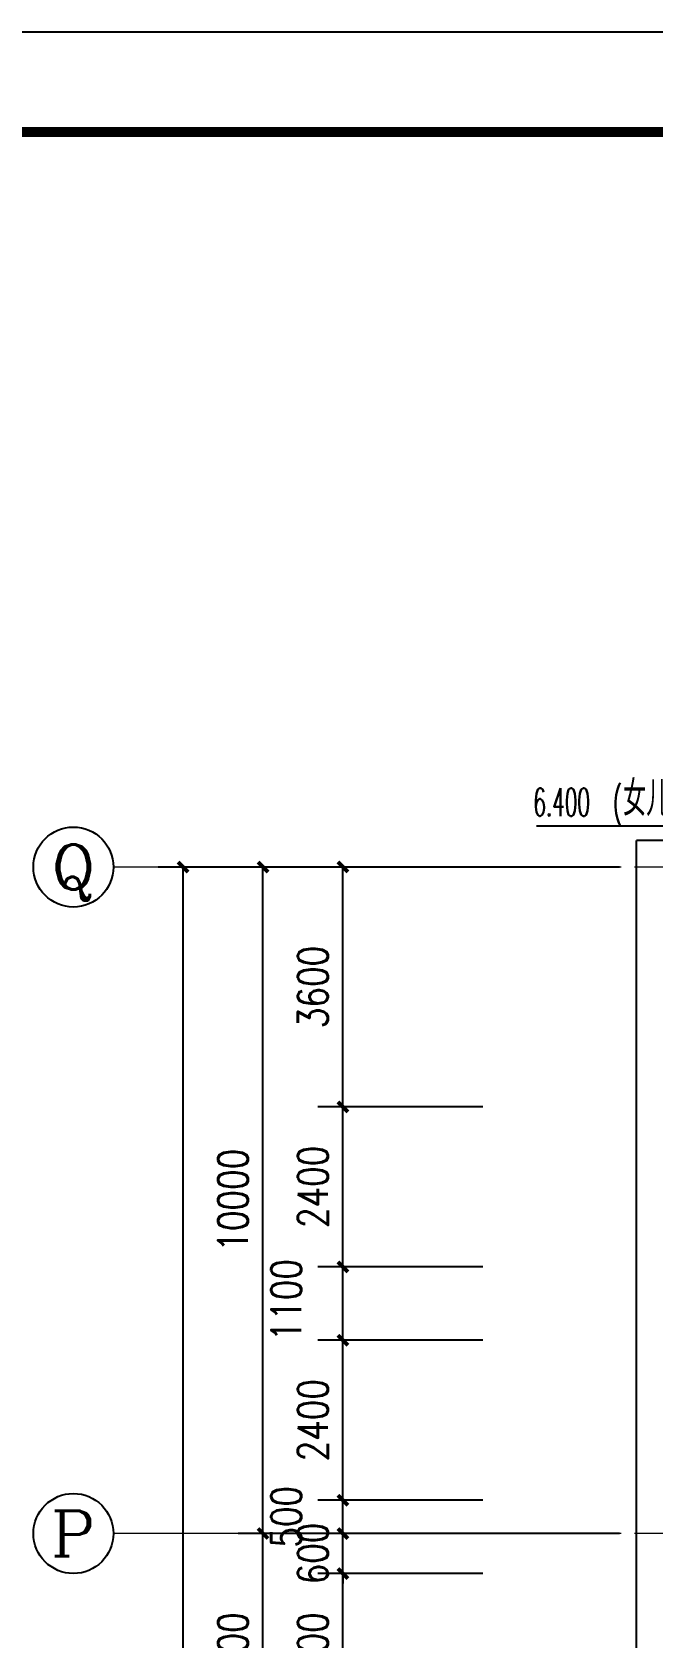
# Model space of a CAD drawing. Extents: x 1417642 to 3570900, y 124798 to 1191112.
# Drawn here: x 1430308 to 1439623, y 609805 to 633898 of the extents above; entities that cross this region are included whole.
import ezdxf
from ezdxf.enums import TextEntityAlignment as Align

# ---------------------------------------------------------------- set-up
doc = ezdxf.new("R2010")
doc.units = 0
doc.header["$LTSCALE"] = 1000
doc.header["$MEASUREMENT"] = 0
doc.linetypes.add('DOTE', pattern=[2.42, 2, -0.2, 0.02, -0.2])
doc.layers.get('0').update_dxf_attribs({"linetype": 'CONTINUOUS'})
doc.layers.get('Defpoints').update_dxf_attribs({"linetype": 'CONTINUOUS'})
for name, color, linetype in [('AXIS', 3, 'CONTINUOUS'), ('AXIS_TEXT', 7, 'CONTINUOUS'), ('DIM_ELEV', 3, 'CONTINUOUS'), ('DOTE', 1, 'DOTE'), ('PUB_DIM', 3, 'CONTINUOUS'), ('PUB_TEXT', 40, 'CONTINUOUS'), ('PUB_TITLE', 4, 'CONTINUOUS'), ('立面造型', 40, 'CONTINUOUS')]:
    doc.layers.add(name, color=color, linetype=linetype)
doc.styles.add('_TCH_AXIS', font='COMPLEX', dxfattribs={"bigfont": 'GBCBIG'})
doc.styles.add('_TCH_DIM', font='ROMANS', dxfattribs={"width": 0.7, "bigfont": 'Z'})
doc.styles.add('DIM_FONT', font='SIMPLEX.shx', dxfattribs={"width": 0.8})
doc.dimstyles.new('DIMN150', dxfattribs={"dimscale": 1.5, "dimtxt": 300, "dimasz": 100, "dimexe": 250, "dimexo": 300, "dimgap": 150, "dimtad": 1, "dimdec": 0, "dimzin": 0, "dimdsep": 46, "dimtxsty": 'DIM_FONT', "dimblk": 'ARCHTICK', "dimcen": 0.09, "dimdle": 1.5, "dimclrt": 7, "dimazin": 2, "dimtfac": 1, "dimtdec": 0, "dimtix": 1, "dimtmove": 2, "dimatfit": 3, "dimldrblk": 'ARCHTICK', "dimfxl": 1, "dimtolj": 1, "dimtzin": 0, "dimarcsym": 0})

# ---------------------------------------------------------------- blocks, each defined once
blk = doc.blocks.new('_ArchTick')
at = {"color": 0, "linetype": 'ByBlock', "const_width": 0.4}
blk.add_lwpolyline([(-0.5, -0.5), (0.5, 0.5)], dxfattribs=at)
blk = doc.blocks.new('*D2823')
at = {"layer": 'Defpoints', "color": 0}
for p in [(1432572, 621371), (1436080, 621371), (1436080, 522771)]:
    blk.add_point(p, dxfattribs=at)
at = {"layer": 'PUB_DIM', "color": 0, "lineweight": -2}
for p, q in [((1435630, 621371), (1432197, 621371)), ((1432572, 522769), (1432572, 621373)), ((1435630, 522771), (1432197, 522771))]:
    blk.add_line(p, q, dxfattribs=at)
at = {"layer": 'PUB_DIM', "color": 0, "lineweight": -2, "xscale": 150, "yscale": 150, "zscale": 150}
for p, rotation in [((1432572, 621371), 90), ((1432572, 522771), 270)]:
    blk.add_blockref('_ArchTick', p, dxfattribs=dict(at, rotation=rotation))
at = {"layer": 'PUB_DIM', "color": 7, "insert": (1432122, 572071), "char_height": 450, "attachment_point": 5, "rotation": 90, "style": 'DIM_FONT'}
blk.add_mtext('\\A1;98600', dxfattribs=at)
blk = doc.blocks.new('*D2824')
at = {"layer": 'AXIS', "color": 0, "lineweight": -2}
for p, q in [((1439121, 621371), (1433397, 621371)), ((1433772, 611369), (1433772, 621373)), ((1439121, 611371), (1433397, 611371))]:
    blk.add_line(p, q, dxfattribs=at)
at = {"layer": 'Defpoints', "color": 0}
for p in [(1433772, 621371), (1439571, 621371), (1439571, 611371)]:
    blk.add_point(p, dxfattribs=at)
at = {"layer": 'AXIS', "color": 0, "lineweight": -2, "xscale": 150, "yscale": 150, "zscale": 150}
for p, rotation in [((1433772, 621371), 90), ((1433772, 611371), 270)]:
    blk.add_blockref('_ArchTick', p, dxfattribs=dict(at, rotation=rotation))
at = {"layer": 'AXIS', "color": 7, "insert": (1433322, 616371), "char_height": 450, "attachment_point": 5, "rotation": 90, "style": 'DIM_FONT'}
blk.add_mtext('\\A1;10000', dxfattribs=at)
blk = doc.blocks.new('*D2825')
at = {"layer": 'AXIS', "color": 0, "lineweight": -2}
for p, q in [((1439121, 611371), (1433397, 611371)), ((1433772, 607769), (1433772, 611373)), ((1439121, 607771), (1433397, 607771))]:
    blk.add_line(p, q, dxfattribs=at)
at = {"layer": 'Defpoints', "color": 0}
for p in [(1433772, 611371), (1439571, 611371), (1439571, 607771)]:
    blk.add_point(p, dxfattribs=at)
at = {"layer": 'AXIS', "color": 0, "lineweight": -2, "xscale": 150, "yscale": 150, "zscale": 150}
for p, rotation in [((1433772, 611371), 90), ((1433772, 607771), 270)]:
    blk.add_blockref('_ArchTick', p, dxfattribs=dict(at, rotation=rotation))
at = {"layer": 'AXIS', "color": 7, "insert": (1433322, 609571), "char_height": 450, "attachment_point": 5, "rotation": 90, "style": 'DIM_FONT'}
blk.add_mtext('\\A1;3600', dxfattribs=at)
blk = doc.blocks.new('*D3001')
at = {"layer": 'Defpoints', "color": 0}
for p in [(1434972, 621371), (1437521, 621371), (1437521, 617771)]:
    blk.add_point(p, dxfattribs=at)
at = {"layer": 'PUB_DIM', "color": 0, "lineweight": -2}
for p, q in [((1437071, 621371), (1434597, 621371)), ((1434972, 617769), (1434972, 621373)), ((1437071, 617771), (1434597, 617771))]:
    blk.add_line(p, q, dxfattribs=at)
at = {"layer": 'PUB_DIM', "color": 0, "lineweight": -2, "xscale": 150, "yscale": 150, "zscale": 150}
for p, rotation in [((1434972, 621371), 90), ((1434972, 617771), 270)]:
    blk.add_blockref('_ArchTick', p, dxfattribs=dict(at, rotation=rotation))
at = {"layer": 'PUB_DIM', "color": 7, "insert": (1434522, 619571), "char_height": 450, "attachment_point": 5, "rotation": 90, "style": 'DIM_FONT'}
blk.add_mtext('\\A1;3600', dxfattribs=at)
blk = doc.blocks.new('*D3002')
at = {"layer": 'Defpoints', "color": 0}
for p in [(1434972, 617771), (1437521, 617771), (1437521, 615371)]:
    blk.add_point(p, dxfattribs=at)
at = {"layer": 'PUB_DIM', "color": 0, "lineweight": -2}
for p, q in [((1437071, 617771), (1434597, 617771)), ((1434972, 615369), (1434972, 617773)), ((1437071, 615371), (1434597, 615371))]:
    blk.add_line(p, q, dxfattribs=at)
at = {"layer": 'PUB_DIM', "color": 0, "lineweight": -2, "xscale": 150, "yscale": 150, "zscale": 150}
for p, rotation in [((1434972, 617771), 90), ((1434972, 615371), 270)]:
    blk.add_blockref('_ArchTick', p, dxfattribs=dict(at, rotation=rotation))
at = {"layer": 'PUB_DIM', "color": 7, "insert": (1434522, 616571), "char_height": 450, "attachment_point": 5, "rotation": 90, "style": 'DIM_FONT'}
blk.add_mtext('\\A1;2400', dxfattribs=at)
blk = doc.blocks.new('*D3003')
at = {"layer": 'Defpoints', "color": 0}
for p in [(1434972, 615371), (1437521, 615371), (1437521, 614271)]:
    blk.add_point(p, dxfattribs=at)
at = {"layer": 'PUB_DIM', "color": 0, "lineweight": -2}
for p, q in [((1437071, 615371), (1434597, 615371)), ((1434972, 614269), (1434972, 615373)), ((1437071, 614271), (1434597, 614271))]:
    blk.add_line(p, q, dxfattribs=at)
at = {"layer": 'PUB_DIM', "color": 0, "lineweight": -2, "xscale": 150, "yscale": 150, "zscale": 150}
for p, rotation in [((1434972, 615371), 90), ((1434972, 614271), 270)]:
    blk.add_blockref('_ArchTick', p, dxfattribs=dict(at, rotation=rotation))
at = {"layer": 'PUB_DIM', "color": 7, "insert": (1434121, 614871), "char_height": 450, "attachment_point": 5, "rotation": 90, "style": 'DIM_FONT'}
blk.add_mtext('\\A1;1100', dxfattribs=at)
blk = doc.blocks.new('*D3004')
at = {"layer": 'Defpoints', "color": 0}
for p in [(1434972, 614271), (1437521, 614271), (1437521, 611871)]:
    blk.add_point(p, dxfattribs=at)
at = {"layer": 'PUB_DIM', "color": 0, "lineweight": -2}
for p, q in [((1437071, 614271), (1434597, 614271)), ((1434972, 611869), (1434972, 614273)), ((1437071, 611871), (1434597, 611871))]:
    blk.add_line(p, q, dxfattribs=at)
at = {"layer": 'PUB_DIM', "color": 0, "lineweight": -2, "xscale": 150, "yscale": 150, "zscale": 150}
for p, rotation in [((1434972, 614271), 90), ((1434972, 611871), 270)]:
    blk.add_blockref('_ArchTick', p, dxfattribs=dict(at, rotation=rotation))
at = {"layer": 'PUB_DIM', "color": 7, "insert": (1434522, 613071), "char_height": 450, "attachment_point": 5, "rotation": 90, "style": 'DIM_FONT'}
blk.add_mtext('\\A1;2400', dxfattribs=at)
blk = doc.blocks.new('*D3005')
at = {"layer": 'Defpoints', "color": 0}
for p in [(1434972, 611871), (1437521, 611871), (1437521, 611371)]:
    blk.add_point(p, dxfattribs=at)
at = {"layer": 'PUB_DIM', "color": 0, "lineweight": -2}
for p, q in [((1437071, 611871), (1434597, 611871)), ((1434972, 611369), (1434972, 611873)), ((1437071, 611371), (1434597, 611371))]:
    blk.add_line(p, q, dxfattribs=at)
at = {"layer": 'PUB_DIM', "color": 0, "lineweight": -2, "xscale": 150, "yscale": 150, "zscale": 150}
for p, rotation in [((1434972, 611871), 90), ((1434972, 611371), 270)]:
    blk.add_blockref('_ArchTick', p, dxfattribs=dict(at, rotation=rotation))
at = {"layer": 'PUB_DIM', "color": 7, "insert": (1434121, 611621), "char_height": 450, "attachment_point": 5, "rotation": 90, "style": 'DIM_FONT'}
blk.add_mtext('\\A1;500', dxfattribs=at)
blk = doc.blocks.new('*D3006')
at = {"layer": 'Defpoints', "color": 0}
for p in [(1434972, 611371), (1437521, 611371), (1437521, 610771)]:
    blk.add_point(p, dxfattribs=at)
at = {"layer": 'PUB_DIM', "color": 0, "lineweight": -2}
for p, q in [((1434972, 611371), (1434972, 611521)), ((1437071, 611371), (1434597, 611371)), ((1434972, 610771), (1434972, 611371)), ((1437071, 610771), (1434597, 610771)), ((1434972, 610771), (1434972, 610621))]:
    blk.add_line(p, q, dxfattribs=at)
at = {"layer": 'PUB_DIM', "color": 0, "lineweight": -2, "xscale": 150, "yscale": 150, "zscale": 150}
for p, rotation in [((1434972, 611371), 270), ((1434972, 610771), 90)]:
    blk.add_blockref('_ArchTick', p, dxfattribs=dict(at, rotation=rotation))
at = {"layer": 'PUB_DIM', "color": 7, "insert": (1434522, 611071), "char_height": 450, "attachment_point": 5, "rotation": 90, "style": 'DIM_FONT'}
blk.add_mtext('\\A1;600', dxfattribs=at)
blk = doc.blocks.new('*D3007')
at = {"layer": 'Defpoints', "color": 0}
for p in [(1434972, 610771), (1437521, 610771), (1437521, 608371)]:
    blk.add_point(p, dxfattribs=at)
at = {"layer": 'PUB_DIM', "color": 0, "lineweight": -2}
for p, q in [((1437071, 610771), (1434597, 610771)), ((1434972, 608369), (1434972, 610773)), ((1437071, 608371), (1434597, 608371))]:
    blk.add_line(p, q, dxfattribs=at)
at = {"layer": 'PUB_DIM', "color": 0, "lineweight": -2, "xscale": 150, "yscale": 150, "zscale": 150}
for p, rotation in [((1434972, 610771), 90), ((1434972, 608371), 270)]:
    blk.add_blockref('_ArchTick', p, dxfattribs=dict(at, rotation=rotation))
at = {"layer": 'PUB_DIM', "color": 7, "insert": (1434522, 609571), "char_height": 450, "attachment_point": 5, "rotation": 90, "style": 'DIM_FONT'}
blk.add_mtext('\\A1;2400', dxfattribs=at)

msp = doc.modelspace()

# ---------------------------------------------------------------- linework, layer by layer
at = {"layer": 'AXIS', "lineweight": 0}
for p, q in [((1437375.8, 621370.9, 0), (1431527.3, 621370.9, 0)), ((1437375.8, 611370.9, 0), (1431527.3, 611370.9, 0))]:
    msp.add_line(p, q, dxfattribs=at)
at = {"layer": 'AXIS'}
for centre in [(1430927.3, 621370.9), (1430927.3, 611370.9)]:
    msp.add_circle(centre, 600, dxfattribs=at)
at = {"layer": 'DIM_ELEV'}
msp.add_line((1440573.9, 621985.9), (1437873.9, 621985.9), dxfattribs=at)
at = {"layer": 'DOTE', "lineweight": 0, "elevation": 0}
for points in [[(1596227.1, 621370.9), (1432052.3, 621370.9)], [(1596227.1, 611370.9), (1432052.3, 611370.9)]]:
    msp.add_lwpolyline(points, dxfattribs=at)
at = {"layer": 'PUB_TITLE'}
msp.add_lwpolyline([(1417642.3, 507748.4), (1618342.3, 507748.4), (1618342.3, 633898.4), (1417642.3, 633898.4)], close=True, dxfattribs=at)
at = {"layer": 'PUB_TITLE', "const_width": 150}
msp.add_lwpolyline([(1421392.3, 509248.4), (1616842.3, 509248.4), (1616842.3, 632398.4), (1421392.3, 632398.4)], close=True, dxfattribs=at)
at = {"layer": '立面造型'}
for p in [(1439378.7, 542770.9, 0), (1443478.7, 621770.9, 0)]:
    msp.add_line(p, (1439378.7, 621770.9, 0), dxfattribs=at)

# ---------------------------------------------------------------- texts
at = {"layer": 'AXIS_TEXT', "style": '_TCH_AXIS'}
for s, width, p, p2 in [('Q', 1.3125, (1430587.9, 621031.5), (1431266.8, 621031.5)), ('P', 1.235294, (1430587.9, 611031.5), (1431266.8, 611031.5))]:
    msp.add_text(s, height=678.8, dxfattribs=dict(at, width=width)).set_placement(p, p2, align=Align.FIT)
at = {"layer": 'PUB_TEXT', "style": '_TCH_DIM'}
for s, height, width, p in [('(', 420, 0.525, (1439026.2, 622136.1)), ('女儿墙', 525, 0.7, (1439173.2, 622136.1)), ('6.400', 420, 0.525, (1437828.9, 622136.1))]:
    msp.add_text(s, height=height, dxfattribs=dict(at, width=width)).set_placement(p)

# ---------------------------------------------------------------- dimensions: what is measured, and where the dimension line sits
at = {"layer": 'AXIS'}
for p1, p2, picture, middle in [((1439571.2, 611370.9), (1439571.2, 621370.9), '*D2824', (1433322.3, 616370.9)), ((1439571.2, 607770.9), (1439571.2, 611370.9), '*D2825', (1433322.3, 609570.9))]:
    dim = msp.add_aligned_dim(p1=p1, p2=p2, distance=5799, dimstyle='DIMN150', dxfattribs=at)
    dim.commit()
    dim.dimension.update_dxf_attribs({"geometry": picture, "text_midpoint": middle})
at = {"layer": 'PUB_DIM'}
for p1, p2, distance, picture, middle in [((1436079.6, 522770.9), (1436079.6, 621370.9), 3507.3, '*D2823', (1432122.3, 572070.9)), ((1437521.3, 617770.9), (1437521.3, 621370.9), 2549, '*D3001', (1434522.3, 619570.9)), ((1437521.3, 615370.9), (1437521.3, 617770.9), 2549, '*D3002', (1434522.3, 616570.9)), ((1437521.3, 611870.9), (1437521.3, 614270.9), 2549, '*D3004', (1434522.3, 613070.9)), ((1437521.3, 610770.9), (1437521.3, 611370.9), 2549, '*D3006', (1434522.3, 611070.9)), ((1437521.3, 608370.9), (1437521.3, 610770.9), 2549, '*D3007', (1434522.3, 609570.9))]:
    dim = msp.add_aligned_dim(p1=p1, p2=p2, distance=distance, dimstyle='DIMN150', dxfattribs=at)
    dim.commit()
    dim.dimension.update_dxf_attribs({"geometry": picture, "text_midpoint": middle})
for base, p1, p2, picture, middle in [((1434972.3, 615370.9), (1437521.3, 614270.9), (1437521.3, 615370.9), '*D3003', (1434121, 614870.9)), ((1434972.3, 611870.9), (1437521.3, 611370.9), (1437521.3, 611870.9), '*D3005', (1434121, 611620.9))]:
    dim = msp.add_linear_dim(base=base, p1=p1, p2=p2, angle=90, dimstyle='DIMN150', dxfattribs=at)
    dim.commit()
    dim.dimension.update_dxf_attribs({"geometry": picture, "text_midpoint": middle, "dimtype": 129})

doc.saveas('drawing.dxf')
